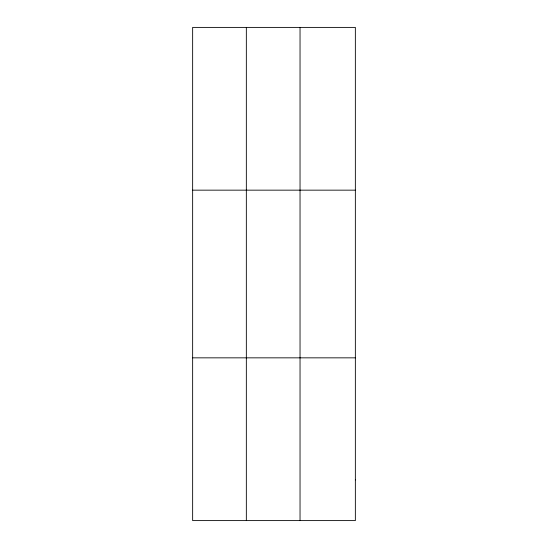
<?xml version="1.0" encoding="UTF-8"?>
<svg xmlns="http://www.w3.org/2000/svg" width="548" height="548" viewBox="0 0 548 548"><rect width="100%" height="100%" fill="white"/><g stroke="black" fill="none" stroke-linecap="round" stroke-linejoin="round"><path stroke-width="0.82" d="M246.34 27.4L246.34 520.6M300.037 27.4L300.037 520.6M192.643 190.156L355.357 190.156M192.643 357.844L355.357 357.844M355.357 479.911L355.357 520.6L192.643 520.6L192.643 27.4L355.357 27.4L355.357 479.911"/></g></svg>
